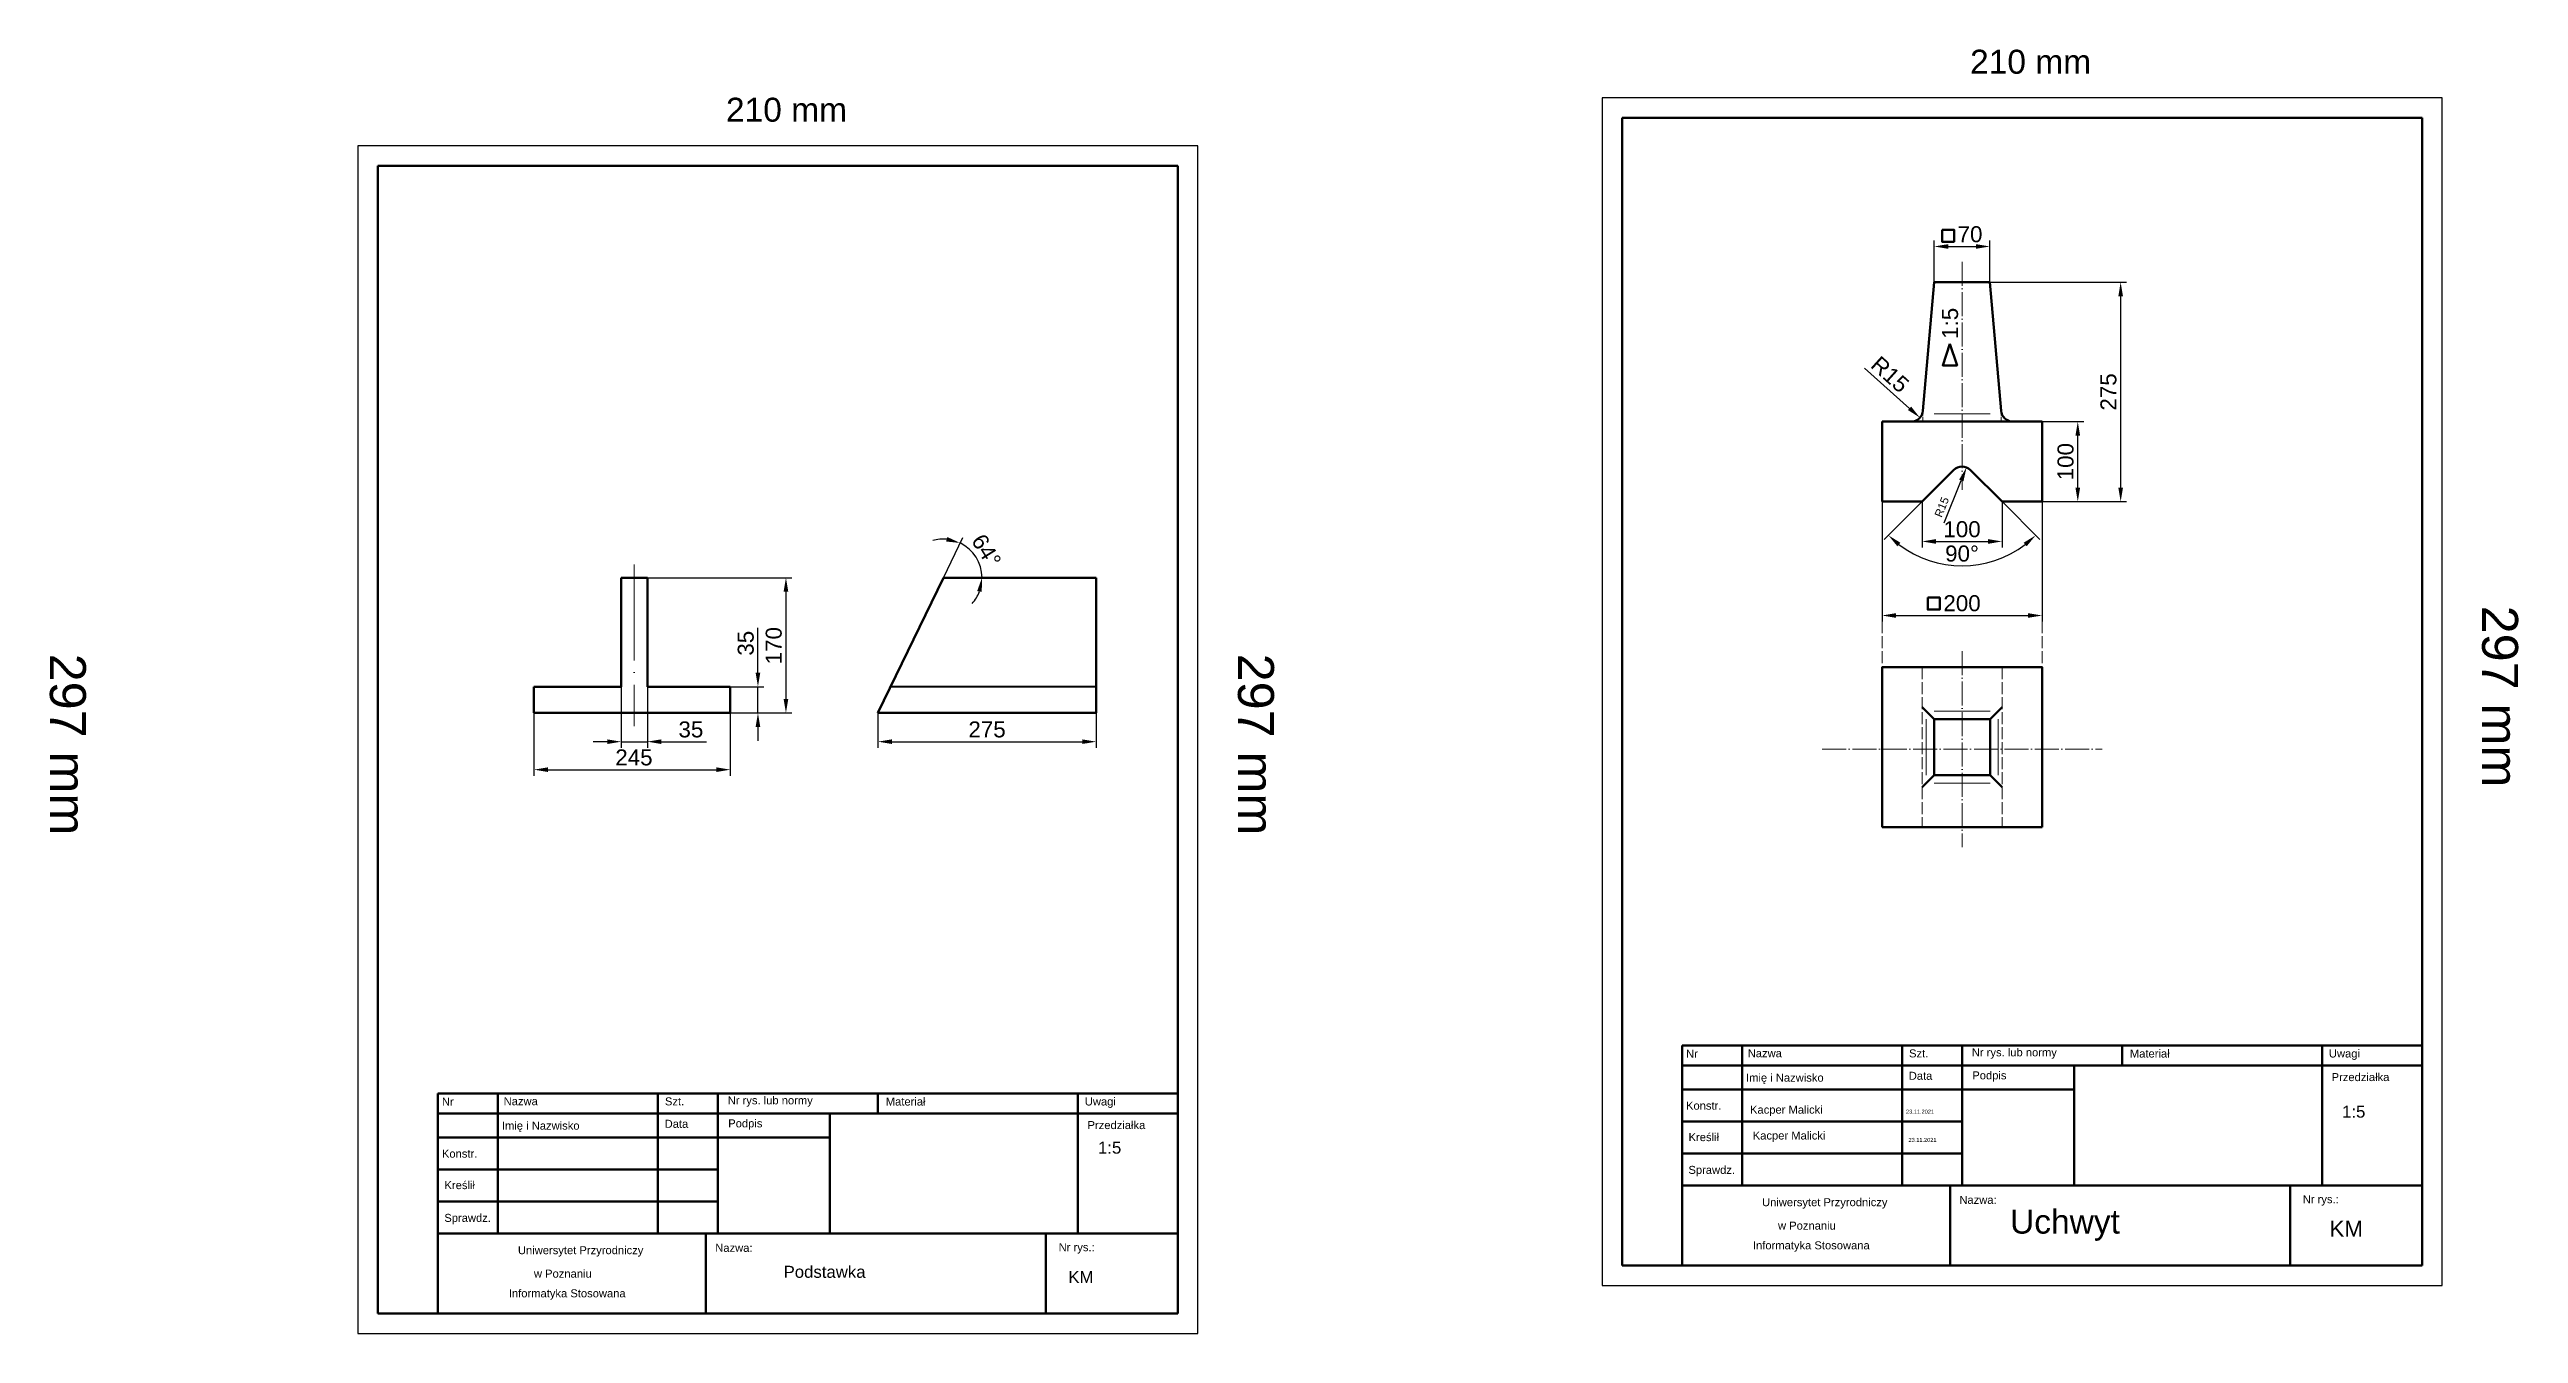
# Model space of a CAD drawing. Header units: millimetres. Extents: x 50 to 1505, y 45 to 808.
# Drawn here: x 888 to 1505, y 46 to 367 of the extents above; entities that cross this region are included whole.
import ezdxf

# ---------------------------------------------------------------- set-up
doc = ezdxf.new("R2010")
doc.units = ezdxf.units.MM
doc.linetypes.add('ACAD_ISO02W100', pattern=[15, 12, -3])
doc.linetypes.add('ACAD_ISO04W100', pattern=[30, 24, -3, 0, -3])
for name, color, linetype, lineweight in [('linia cienka', 7, 'Continuous', 18), ('linia gruba', 7, 'Continuous', 50), ('linia kreskowa', 7, 'ACAD_ISO02W100', 18), ('linia obramowania', 7, 'Continuous', 70), ('linia punktowa', 7, 'ACAD_ISO04W100', 18), ('wymiar cienka', 210, 'Continuous', 15), ('wymiar gruba', 210, 'Continuous', 50)]:
    doc.layers.add(name, color=color, linetype=linetype, lineweight=lineweight)
doc.styles.get("Standard").update_dxf_attribs({"font": 'arial.ttf'})
doc.dimstyles.new('ISO-25', dxfattribs={"dimtxt": 4, "dimasz": 3.5, "dimexe": 1.5, "dimexo": 0, "dimgap": 1, "dimtad": 1, "dimdec": 0, "dimtxsty": 'Standard', "dimcen": 2.5, "dimadec": 0, "dimazin": 0, "dimtfac": 1, "dimtdec": 0, "dimtmove": 0, "dimatfit": 3, "dimfxl": 1, "dimarcsym": 0})

# ---------------------------------------------------------------- blocks, each defined once
blk = doc.blocks.new('*D12')
at = {"layer": 'Defpoints', "color": 0, "transparency": 16777216}
for p in [(1009, 201.18), (1058.09, 201.18), (1058.09, 187)]:
    blk.add_point(p, dxfattribs=at)
at = {"layer": 'wymiar cienka', "color": 0, "lineweight": -2, "transparency": 16777216}
for p, q in [((1009, 201.18), (1009, 185.5)), ((1058.09, 201.18), (1058.09, 185.5)), ((1012.5, 187), (1054.59, 187))]:
    blk.add_line(p, q, dxfattribs=at)
at = {"layer": 'wymiar cienka', "color": 0, "transparency": 16777216}
for points in [[(1012.5, 187.58), (1012.5, 186.42), (1009, 187)], [(1054.59, 187.58), (1054.59, 186.42), (1058.09, 187)]]:
    blk.add_solid(points, dxfattribs=at)
at = {"layer": 'wymiar cienka', "color": 0, "transparency": 16777216, "insert": (1034, 190.04), "char_height": 4, "attachment_point": 5}
blk.add_mtext('245', dxfattribs=at)
blk = doc.blocks.new('*D13')
at = {"layer": 'Defpoints', "color": 0, "transparency": 16777216}
for p in [(1037.36, 235), (1058.09, 201.18), (1072, 201.18)]:
    blk.add_point(p, dxfattribs=at)
at = {"layer": 'wymiar cienka', "color": 0, "lineweight": -2, "transparency": 16777216}
for p, q in [((1037.36, 235), (1073.5, 235)), ((1072, 231.5), (1072, 204.68)), ((1058.09, 201.18), (1073.5, 201.18))]:
    blk.add_line(p, q, dxfattribs=at)
at = {"layer": 'wymiar cienka', "color": 0, "transparency": 16777216}
for points in [[(1071.42, 231.5), (1072.58, 231.5), (1072, 235)], [(1071.42, 204.68), (1072.58, 204.68), (1072, 201.18)]]:
    blk.add_solid(points, dxfattribs=at)
at = {"layer": 'wymiar cienka', "color": 0, "transparency": 16777216, "insert": (1068.96, 218), "char_height": 4, "attachment_point": 5, "rotation": 90}
blk.add_mtext('170', dxfattribs=at)
blk = doc.blocks.new('*D14')
at = {"layer": 'Defpoints', "color": 0, "transparency": 16777216}
for p in [(1058.09, 207.73), (1065, 207.73), (1058.09, 201.18)]:
    blk.add_point(p, dxfattribs=at)
at = {"layer": 'wymiar cienka', "color": 0, "lineweight": -2, "transparency": 16777216}
for p, q in [((1065, 211.23), (1065, 222.48)), ((1058.09, 207.73), (1066.5, 207.73)), ((1065, 201.18), (1065, 207.73)), ((1058.09, 201.18), (1066.5, 201.18)), ((1065, 197.68), (1065, 194.18))]:
    blk.add_line(p, q, dxfattribs=at)
at = {"layer": 'wymiar cienka', "color": 0, "transparency": 16777216}
for points in [[(1064.42, 211.23), (1065.58, 211.23), (1065, 207.73)], [(1064.42, 197.68), (1065.58, 197.68), (1065, 201.18)]]:
    blk.add_solid(points, dxfattribs=at)
at = {"layer": 'wymiar cienka', "color": 0, "transparency": 16777216, "insert": (1061.96, 218.61), "char_height": 4, "attachment_point": 5, "rotation": 90}
blk.add_mtext('35', dxfattribs=at)
blk = doc.blocks.new('*D15')
at = {"layer": 'Defpoints', "color": 0, "transparency": 16777216}
for p in [(1030.82, 207.73), (1037.36, 207.73), (1037.36, 194)]:
    blk.add_point(p, dxfattribs=at)
at = {"layer": 'wymiar cienka', "color": 0, "lineweight": -2, "transparency": 16777216}
for p, q in [((1030.82, 207.73), (1030.82, 192.5)), ((1037.36, 207.73), (1037.36, 192.5)), ((1027.32, 194), (1023.82, 194)), ((1030.82, 194), (1037.36, 194)), ((1040.86, 194), (1052.12, 194))]:
    blk.add_line(p, q, dxfattribs=at)
at = {"layer": 'wymiar cienka', "color": 0, "transparency": 16777216}
for points in [[(1027.32, 194.58), (1027.32, 193.42), (1030.82, 194)], [(1040.86, 194.58), (1040.86, 193.42), (1037.36, 194)]]:
    blk.add_solid(points, dxfattribs=at)
at = {"layer": 'wymiar cienka', "color": 0, "transparency": 16777216, "insert": (1048.24, 197.04), "char_height": 4, "attachment_point": 5}
blk.add_mtext('35', dxfattribs=at)
blk = doc.blocks.new('*D16')
at = {"layer": 'Defpoints', "color": 0, "transparency": 16777216}
for p in [(1095, 201.18), (1149.55, 201.18), (1149.55, 194)]:
    blk.add_point(p, dxfattribs=at)
at = {"layer": 'wymiar cienka', "color": 0, "lineweight": -2, "transparency": 16777216}
for p, q in [((1095, 201.18), (1095, 192.5)), ((1149.55, 201.18), (1149.55, 192.5)), ((1098.5, 194), (1146.05, 194))]:
    blk.add_line(p, q, dxfattribs=at)
at = {"layer": 'wymiar cienka', "color": 0, "transparency": 16777216}
for points in [[(1098.5, 194.58), (1098.5, 193.42), (1095, 194)], [(1146.05, 194.58), (1146.05, 193.42), (1149.55, 194)]]:
    blk.add_solid(points, dxfattribs=at)
at = {"layer": 'wymiar cienka', "color": 0, "transparency": 16777216, "insert": (1122.27, 197.04), "char_height": 4, "attachment_point": 5}
blk.add_mtext('275', dxfattribs=at)
blk = doc.blocks.new('*D17')
at = {"layer": 'Defpoints', "color": 0, "transparency": 16777216}
for p in [(1111.36, 235), (1111.36, 235), (1120.34, 238.52), (1149.55, 235), (1095, 201.18)]:
    blk.add_point(p, dxfattribs=at)
at = {"layer": 'wymiar cienka', "color": 0, "lineweight": -2, "transparency": 16777216}
blk.add_line((1111.36, 235), (1116.22, 245.03), dxfattribs=at)
for start, end in [(85.0847, 105.99039), (0, 64.17901), (318.18862, 339.09431)]:
    blk.add_arc((1111.36, 235), 9.65, start, end, dxfattribs=at)
at = {"layer": 'wymiar cienka', "color": 0, "transparency": 16777216}
for points in [[(1112.34, 245.17), (1112.04, 244.05), (1115.56, 243.68)], [(1119.8, 231.66), (1120.95, 231.45), (1121.01, 235)]]:
    blk.add_solid(points, dxfattribs=at)
at = {"layer": 'wymiar cienka', "color": 0, "transparency": 16777216, "insert": (1122.11, 241.74), "char_height": 4, "attachment_point": 5, "rotation": 302.0895}
blk.add_mtext('64°', dxfattribs=at)
blk = doc.blocks.new('*D18')
at = {"layer": 'Defpoints', "color": 0, "transparency": 16777216}
for p in [(1372.95, 308.87), (1386, 254.01), (1405.65, 254.01)]:
    blk.add_point(p, dxfattribs=at)
at = {"layer": 'wymiar cienka', "color": 0, "lineweight": -2, "transparency": 16777216}
for p, q in [((1372.95, 308.87), (1407.15, 308.87)), ((1405.65, 305.37), (1405.65, 257.51)), ((1386, 254.01), (1407.15, 254.01))]:
    blk.add_line(p, q, dxfattribs=at)
at = {"layer": 'wymiar cienka', "color": 0, "transparency": 16777216}
for points in [[(1405.07, 305.37), (1406.24, 305.37), (1405.65, 308.87)], [(1405.07, 257.51), (1406.24, 257.51), (1405.65, 254.01)]]:
    blk.add_solid(points, dxfattribs=at)
at = {"layer": 'wymiar cienka', "color": 0, "transparency": 16777216, "insert": (1402.61, 281.44), "char_height": 4, "attachment_point": 5, "rotation": 90}
blk.add_mtext('275', dxfattribs=at)
blk = doc.blocks.new('*D20')
at = {"layer": 'Defpoints', "color": 0, "transparency": 16777216}
for p in [(1356, 254.01), (1376, 254.01), (1376, 244.06)]:
    blk.add_point(p, dxfattribs=at)
at = {"layer": 'wymiar cienka', "color": 0, "lineweight": -2, "transparency": 16777216}
for p, q in [((1356, 254.01), (1356, 242.56)), ((1376, 254.01), (1376, 242.56)), ((1359.5, 244.06), (1372.5, 244.06))]:
    blk.add_line(p, q, dxfattribs=at)
at = {"layer": 'wymiar cienka', "color": 0, "transparency": 16777216}
for points in [[(1359.5, 244.64), (1359.5, 243.47), (1356, 244.06)], [(1372.5, 244.64), (1372.5, 243.47), (1376, 244.06)]]:
    blk.add_solid(points, dxfattribs=at)
at = {"layer": 'wymiar cienka', "color": 0, "transparency": 16777216, "insert": (1366, 247.1), "char_height": 4, "attachment_point": 5}
blk.add_mtext('100', dxfattribs=at)
blk = doc.blocks.new('*D21')
at = {"layer": 'Defpoints', "color": 0, "transparency": 16777216}
for p in [(1363.88, 261.89), (1368.12, 261.89), (1356, 254.01), (1376, 254.01), (1359.26, 238.85)]:
    blk.add_point(p, dxfattribs=at)
at = {"layer": 'wymiar cienka', "color": 0, "lineweight": -2, "transparency": 16777216}
for p, q in [((1356, 254.01), (1346.52, 244.53)), ((1376, 254.01), (1385.48, 244.53))]:
    blk.add_line(p, q, dxfattribs=at)
blk.add_arc((1366, 264.01), 26.04, 232.70621, 307.29379, dxfattribs=at)
at = {"layer": 'wymiar cienka', "color": 0, "transparency": 16777216}
for points in [[(1349.84, 242.85), (1350.6, 243.73), (1347.59, 245.59)], [(1381.4, 243.73), (1382.16, 242.85), (1384.41, 245.59)]]:
    blk.add_solid(points, dxfattribs=at)
at = {"layer": 'wymiar cienka', "color": 0, "transparency": 16777216, "insert": (1366, 241.01), "char_height": 4, "attachment_point": 5}
blk.add_mtext('90°', dxfattribs=at)
blk = doc.blocks.new('*D22')
at = {"layer": 'Defpoints', "color": 0, "transparency": 16777216}
for p in [(1346, 254.01), (1386, 254.01), (1386, 225.54)]:
    blk.add_point(p, dxfattribs=at)
at = {"layer": 'wymiar cienka', "color": 0, "lineweight": -2, "transparency": 16777216}
for p, q in [((1346, 254.01), (1346, 224.04)), ((1386, 254.01), (1386, 224.04)), ((1349.5, 225.54), (1382.5, 225.54))]:
    blk.add_line(p, q, dxfattribs=at)
at = {"layer": 'wymiar cienka', "color": 0, "transparency": 16777216}
for points in [[(1349.5, 226.13), (1349.5, 224.96), (1346, 225.54)], [(1382.5, 226.13), (1382.5, 224.96), (1386, 225.54)]]:
    blk.add_solid(points, dxfattribs=at)
at = {"layer": 'wymiar cienka', "color": 0, "transparency": 16777216, "insert": (1366, 228.59), "char_height": 4, "attachment_point": 5}
blk.add_mtext('200', dxfattribs=at)
blk = doc.blocks.new('*D23')
at = {"layer": 'Defpoints', "color": 0, "transparency": 16777216}
for p in [(1386, 274.01), (1394.93, 274.01), (1386, 254.01)]:
    blk.add_point(p, dxfattribs=at)
at = {"layer": 'wymiar cienka', "color": 0, "lineweight": -2, "transparency": 16777216}
for p, q in [((1386, 274.01), (1396.43, 274.01)), ((1394.93, 257.51), (1394.93, 270.51)), ((1386, 254.01), (1396.43, 254.01))]:
    blk.add_line(p, q, dxfattribs=at)
at = {"layer": 'wymiar cienka', "color": 0, "transparency": 16777216}
for points in [[(1394.35, 270.51), (1395.51, 270.51), (1394.93, 274.01)], [(1394.35, 257.51), (1395.51, 257.51), (1394.93, 254.01)]]:
    blk.add_solid(points, dxfattribs=at)
at = {"layer": 'wymiar cienka', "color": 0, "transparency": 16777216, "insert": (1391.89, 264.01), "char_height": 4, "attachment_point": 5, "rotation": 90}
blk.add_mtext('100', dxfattribs=at)
blk = doc.blocks.new('*D24')
at = {"layer": 'Defpoints', "color": 0, "transparency": 16777216}
for p in [(1372.95, 317.81), (1359.05, 308.87), (1372.95, 308.87)]:
    blk.add_point(p, dxfattribs=at)
at = {"layer": 'wymiar cienka', "color": 0, "lineweight": -2, "transparency": 16777216}
for p, q in [((1359.05, 308.87), (1359.05, 319.31)), ((1362.55, 317.81), (1369.45, 317.81)), ((1372.95, 308.87), (1372.95, 319.31))]:
    blk.add_line(p, q, dxfattribs=at)
at = {"layer": 'wymiar cienka', "color": 0, "transparency": 16777216}
for points in [[(1362.55, 318.39), (1362.55, 317.23), (1359.05, 317.81)], [(1369.45, 318.39), (1369.45, 317.23), (1372.95, 317.81)]]:
    blk.add_solid(points, dxfattribs=at)
at = {"layer": 'wymiar cienka', "color": 0, "transparency": 16777216, "insert": (1368, 320.85), "char_height": 4, "attachment_point": 5}
blk.add_mtext('70', dxfattribs=at)
blk = doc.blocks.new('*D58')
at = {"layer": 'Defpoints', "color": 0, "transparency": 16777216}
for p in [(1353.25, 277.01), (1355.48, 275)]:
    blk.add_point(p, dxfattribs=at)
at = {"layer": 'wymiar cienka', "color": 0, "lineweight": -2, "transparency": 16777216}
blk.add_line((1341.65, 287.42), (1352.88, 277.34), dxfattribs=at)
at = {"layer": 'wymiar cienka', "color": 0, "transparency": 16777216}
blk.add_solid([(1353.27, 277.78), (1352.49, 276.91), (1355.48, 275)], dxfattribs=at)
at = {"layer": 'wymiar cienka', "color": 0, "transparency": 16777216, "insert": (1348, 285.81), "char_height": 4, "attachment_point": 5, "rotation": 318.08108}
blk.add_mtext('R15', dxfattribs=at)
blk = doc.blocks.new('*D59')
at = {"layer": 'Defpoints', "color": 0, "transparency": 16777216}
for p in [(1366, 259.76), (1367.12, 262.55)]:
    blk.add_point(p, dxfattribs=at)
at = {"layer": 'wymiar cienka', "color": 0, "lineweight": -2, "transparency": 16777216}
blk.add_line((1361.54, 248.75), (1365.81, 259.3), dxfattribs=at)
at = {"layer": 'wymiar cienka', "color": 0, "transparency": 16777216}
blk.add_solid([(1365.27, 259.52), (1366.35, 259.08), (1367.12, 262.55)], dxfattribs=at)
at = {"layer": 'wymiar cienka', "color": 0, "transparency": 16777216, "insert": (1360.94, 252.65), "char_height": 2, "attachment_point": 5, "rotation": 67.97996}
blk.add_mtext('R15', dxfattribs=at)

msp = doc.modelspace()

# ---------------------------------------------------------------- linework, layer by layer
for p, q in [((1486, 355), (1276, 355)), ((1276, 355), (1276, 58)), ((1486, 348), (1486, 355)), ((1486, 58), (1486, 348)), ((1175, 343), (965, 343)), ((965, 343), (965, 46)), ((1175, 336), (1175, 343)), ((1175, 46), (1175, 336)), ((1276, 58), (1486, 58)), ((965, 46), (1175, 46))]:
    msp.add_line(p, q)
at = {"layer": 'linia cienka'}
for p, q in [((1372.95, 308.87), (1359.05, 308.87)), ((1346, 274.01), (1386, 274.01)), ((1346, 274.01), (1346, 254.01)), ((1346, 274.01), (1356, 274.01)), ((1356, 274.01), (1356, 274.01)), ((1359, 276), (1373, 276)), ((1386, 274.01), (1376, 274.01)), ((1386, 274.01), (1386, 254.01)), ((1356, 254.01), (1363.88, 261.89)), ((1376, 254.01), (1368.12, 261.89)), ((1346, 254.01), (1351, 254.01)), ((1351, 254.01), (1356, 254.01)), ((1381, 254.01), (1376, 254.01)), ((1386, 254.01), (1381, 254.01)), ((1357, 199.61), (1357, 185.61)), ((1359, 201.61), (1373, 201.61)), ((1375, 185.61), (1375, 199.61)), ((1359, 183.61), (1373, 183.61)), ((1311, 118), (1351, 118)), ((1351, 118), (1366, 118)), ((1366, 118), (1406, 118)), ((1481, 118), (1456, 118)), ((1481, 118), (1481, 113)), ((1311, 113), (1311, 113)), ((1311, 113), (1311, 83)), ((1406, 113), (1394, 113)), ((1394, 113), (1406, 113)), ((1481, 113), (1481, 113)), ((1000, 106), (1040, 106)), ((1040, 106), (1055, 106)), ((1055, 106), (1095, 106)), ((1170, 106), (1145, 106)), ((1170, 106), (1170, 101)), ((1296, 99), (1296, 107)), ((1000, 101), (1000, 101)), ((1000, 101), (1000, 71)), ((1095, 101), (1083, 101)), ((1083, 101), (1095, 101)), ((1170, 101), (1170, 101)), ((1296, 91), (1296, 99)), ((985, 87), (985, 95)), ((985, 79), (985, 87)), ((1296, 83), (1296, 91)), ((1296, 63), (1296, 83)), ((1366, 83), (1363, 83)), ((1456, 83), (1448, 83)), ((985, 71), (985, 79)), ((985, 51), (985, 71)), ((1055, 71), (1052, 71)), ((1145, 71), (1137, 71)), ((1481, 63), (1296, 63)), ((1296, 63), (1296, 63)), ((1296, 63), (1296, 63)), ((1170, 51), (985, 51)), ((985, 51), (985, 51)), ((985, 51), (985, 51))]:
    msp.add_line(p, q, dxfattribs=at)
msp.add_arc((1366, 259.76), 3, 45, 135, dxfattribs=at)
at = {"layer": 'linia gruba'}
for p, q in [((1356.24, 276.75), (1359.05, 308.87)), ((1359.05, 308.87), (1372.95, 308.87)), ((1372.95, 308.87), (1375.76, 276.75)), ((1353.25, 274.01), (1346, 274.01)), ((1346, 274.01), (1346, 254.01)), ((1353.25, 274.01), (1380, 274.01)), ((1378.75, 274.01), (1386, 274.01)), ((1386, 274.01), (1386, 254.01)), ((1356, 254.01), (1363.88, 261.89)), ((1376, 254.01), (1368.12, 261.89)), ((1346, 254.01), (1356, 254.01)), ((1386, 254.01), (1376, 254.01)), ((1030.82, 235), (1030.82, 207.73)), ((1037.36, 235), (1030.82, 235)), ((1037.36, 207.73), (1037.36, 235)), ((1111.36, 235), (1095, 201.18)), ((1149.55, 235), (1111.36, 235)), ((1149.55, 201.18), (1149.55, 235)), ((1346, 212.61), (1386, 212.61)), ((1346, 172.61), (1346, 212.61)), ((1386, 212.61), (1386, 172.61)), ((1030.82, 207.73), (1009, 207.73)), ((1009, 207.73), (1009, 201.18)), ((1058.09, 207.73), (1037.36, 207.73)), ((1058.09, 201.18), (1058.09, 207.73)), ((1149.55, 207.73), (1098.19, 207.77)), ((1009, 201.18), (1058.09, 201.18)), ((1095, 201.18), (1149.55, 201.18)), ((1359, 199.61), (1356, 202.61)), ((1373, 199.61), (1359, 199.61)), ((1359, 199.61), (1359, 185.61)), ((1373, 199.61), (1376, 202.61)), ((1373, 199.61), (1373, 185.61)), ((1359, 185.61), (1356, 182.61)), ((1359, 185.61), (1373, 185.61)), ((1373, 185.61), (1376, 182.61)), ((1386, 172.61), (1346, 172.61)), ((1296, 63), (1296, 118)), ((1296, 118), (1481, 118)), ((1311, 83), (1311, 118)), ((1351, 118), (1351, 83)), ((1366, 118), (1366, 83)), ((1406, 113), (1406, 118)), ((1456, 118), (1456, 83)), ((1481, 113), (1296, 113)), ((1296, 113), (1311, 113)), ((1394, 113), (1394, 83)), ((985, 51), (985, 106)), ((985, 106), (1170, 106)), ((1000, 71), (1000, 106)), ((1040, 106), (1040, 71)), ((1055, 106), (1055, 71)), ((1095, 101), (1095, 106)), ((1145, 106), (1145, 71)), ((1296, 107), (1366, 107)), ((1366, 107), (1394, 107)), ((1170, 101), (985, 101)), ((985, 101), (1000, 101)), ((1083, 101), (1083, 71)), ((1296, 99), (1366, 99)), ((985, 95), (1055, 95)), ((1055, 95), (1083, 95)), ((985, 87), (1055, 87)), ((1296, 91), (1366, 91)), ((1296, 83), (1481, 83)), ((1363, 83), (1363, 63)), ((1448, 83), (1448, 63)), ((985, 79), (1055, 79)), ((985, 71), (1170, 71)), ((1052, 71), (1052, 51)), ((1137, 71), (1137, 51))]:
    msp.add_line(p, q, dxfattribs=at)
for centre, start, end in [((1353.25, 277.01), 270, 355), ((1378.75, 277.01), 185, 270), ((1366, 259.76), 45, 135)]:
    msp.add_arc(centre, 3, start, end, dxfattribs=at)
at = {"layer": 'linia kreskowa', "ltscale": 0.1}
for p, q in [((1356.24, 276.75), (1356.24, 273.99)), ((1375.76, 276.75), (1375.76, 273.99))]:
    msp.add_line(p, q, dxfattribs=at)
at = {"layer": 'linia kreskowa', "ltscale": 0.25}
for p, q in [((1346, 231.62), (1346, 254.01)), ((1386, 231.62), (1386, 254.01)), ((1346, 231.62), (1346, 195.61)), ((1386, 231.62), (1386, 196.61)), ((1356, 212.61), (1356, 172.61)), ((1376, 212.61), (1376, 172.61))]:
    msp.add_line(p, q, dxfattribs=at)
at = {"layer": 'linia obramowania'}
for p, q in [((1481, 350), (1281, 350)), ((1281, 350), (1281, 63)), ((1481, 63), (1481, 350)), ((1170, 338), (970, 338)), ((970, 338), (970, 51)), ((1170, 51), (1170, 338)), ((1281, 63), (1481, 63)), ((970, 51), (1170, 51))]:
    msp.add_line(p, q, dxfattribs=at)
at = {"layer": 'linia punktowa', "ltscale": 0.25}
for p, q in [((1366, 314), (1366, 257)), ((1366, 216.61), (1366, 167.61)), ((1331, 192.11), (1401, 192.11))]:
    msp.add_line(p, q, dxfattribs=at)
at = {"layer": 'linia punktowa'}
msp.add_line((1034.09, 238.27), (1034.09, 197.91), dxfattribs=at)
at = {"layer": 'wymiar gruba'}
for points in [[(1361, 322), (1364, 322), (1364, 319), (1361, 319)], [(1357.42, 230.04), (1360.42, 230.04), (1360.42, 227.04), (1357.42, 227.04)]]:
    msp.add_lwpolyline(points, close=True, dxfattribs=at)
msp.add_lwpolyline([(1362.97, 293.5), (1361.16, 288.09), (1364.77, 288.09), (1362.97, 293.5)], dxfattribs=at)

# ---------------------------------------------------------------- texts
at = {"layer": 'linia cienka'}
for s, height, p in [('210 mm', 6, (1368, 361)), ('210 mm', 6, (1057, 349)), ('Nr rys. lub normy', 2, (1368.44, 115.33)), ('Nr', 2, (1297, 115)), ('Nazwa', 2, (1312.43, 115.11)), ('Szt.', 2, (1352.75, 115.06)), ('Data', 2, (1352.68, 109.46)), ('Podpis', 2, (1368.57, 109.57)), ('Materiał', 2, (1407.96, 115.03)), ('Uwagi', 2, (1457.71, 115.04)), ('Przedziałka', 2, (1458.39, 109.14)), ('Nr', 2, (986, 103)), ('Nazwa', 2, (1001.43, 103.11)), ('Szt.', 2, (1041.75, 103.06)), ('Nr rys. lub normy', 2, (1057.44, 103.33)), ('Materiał', 2, (1096.96, 103.03)), ('Uwagi', 2, (1146.71, 103.04)), ('Imię i Nazwisko', 2, (1312, 109)), ('Imię i Nazwisko', 2, (1001, 97)), ('Data', 2, (1041.68, 97.46)), ('Podpis', 2, (1057.57, 97.57)), ('Przedziałka', 2, (1147.39, 97.14)), ('Konstr.', 2, (1297, 102)), ('Kacper Malicki', 2, (1313, 101)), ('23.11.2021', 1, (1352, 101)), ('1:5', 3, (1461, 100)), ('1:5', 3, (1150, 91)), ('Kreślił', 2, (1297.64, 94.13)), ('Kacper Malicki', 2, (1313.68, 94.53)), ('23.11.2021', 1, (1352.62, 93.94)), ('Konstr.', 2, (986, 90)), ('Sprawdz.', 2, (1297.6, 85.94)), ('Kreślił', 2, (986.64, 82.13)), ('Nazwa:', 2, (1365.33, 78.45)), ('Nr rys.:', 2, (1451.17, 78.61)), ('Sprawdz.', 2, (986.6, 73.94)), ('Uniwersytet Przyrodniczy', 2, (1316, 77.86)), ('w Poznaniu', 2, (1320, 72)), ('Uchwyt', 6, (1378, 71)), ('KM', 4, (1457.85, 70.22)), ('Uniwersytet Przyrodniczy', 2, (1005, 65.86)), ('Nazwa:', 2, (1054.33, 66.45)), ('Nr rys.:', 2, (1140.17, 66.61)), ('Informatyka Stosowana', 2, (1313.73, 67.08)), ('w Poznaniu', 2, (1009, 60)), ('Podstawka', 3, (1071.41, 59.95)), ('Informatyka Stosowana', 2, (1002.73, 55.08)), ('KM', 3, (1142.59, 58.66))]:
    msp.add_text(s, height=height, dxfattribs=at).set_placement(p)
for p in [(1496, 228), (888, 216), (1185, 216)]:
    msp.add_text('297 mm', height=9, rotation=270, dxfattribs=at).set_placement(p)
at = {"layer": 'wymiar cienka'}
msp.add_text('1:5', height=4, rotation=90, dxfattribs=at).set_placement((1365, 294.71))

# ---------------------------------------------------------------- dimensions: what is measured, and where the dimension line sits
for base, p1, p2, text, picture, middle in [((1372.95, 317.81), (1359.05, 308.87), (1372.95, 308.87), '70', '*D24', (1368, 317.81)), ((1376, 244.06), (1356, 254.01), (1376, 254.01), '100', '*D20', (1366, 244.06)), ((1058.09, 187), (1009, 201.18), (1058.09, 201.18), '245', '*D12', (1034, 187))]:
    dim = msp.add_linear_dim(base=base, p1=p1, p2=p2, text=text, dimstyle='ISO-25', dxfattribs=at)
    dim.commit()
    dim.dimension.update_dxf_attribs({"geometry": picture, "text_midpoint": middle, "dimtype": 160})
for base, p1, p2, text, picture, middle in [((1405.65, 254.01), (1372.95, 308.87), (1386, 254.01), '275', '*D18', (1405.65, 281.44)), ((1072, 201.18), (1037.36, 235), (1058.09, 201.18), '170', '*D13', (1072, 218))]:
    dim = msp.add_linear_dim(base=base, p1=p1, p2=p2, angle=90, text=text, dimstyle='ISO-25', dxfattribs=at)
    dim.commit()
    dim.dimension.update_dxf_attribs({"geometry": picture, "text_midpoint": middle, "dimtype": 160})
dim = msp.add_radius_dim(center=(1353.25, 277.01), mpoint=(1355.48, 275), text='R15', dimstyle='ISO-25', dxfattribs=at)
dim.commit()
dim.dimension.update_dxf_attribs({"geometry": '*D58', "text_midpoint": (1345.96, 283.55), "dimtype": 164})
for base, p1, p2, text, picture, middle in [((1394.93, 274.01), (1386, 254.01), (1386, 274.01), '100', '*D23', (1391.89, 264.01)), ((1065, 207.73), (1058.09, 201.18), (1058.09, 207.73), '35', '*D14', (1061.96, 218.61))]:
    dim = msp.add_linear_dim(base=base, p1=p1, p2=p2, angle=90, text=text, dimstyle='ISO-25', dxfattribs=at)
    dim.commit()
    dim.dimension.update_dxf_attribs({"geometry": picture, "text_midpoint": middle})
dim = msp.add_angular_dim_2l(base=(1359.26, 238.85), line1=((1376, 254.01), (1368.12, 261.89)), line2=((1356, 254.01), (1363.88, 261.89)), dimstyle='ISO-25', dxfattribs=at)
dim.commit()
dim.dimension.update_dxf_attribs({"geometry": '*D21', "text_midpoint": (1366, 237.97), "dimtype": 162})
dim = msp.add_radius_dim(center=(1366, 259.76), mpoint=(1367.12, 262.55), text='R15', dimstyle='ISO-25', override={"dimtxt": 2}, dxfattribs=at)
dim.commit()
dim.dimension.update_dxf_attribs({"geometry": '*D59', "text_midpoint": (1362.82, 251.9), "dimtype": 164})
for base, p1, p2, text, picture, middle in [((1386, 225.54), (1346, 254.01), (1386, 254.01), '200', '*D22', (1366, 228.59)), ((1037.36, 194), (1030.82, 207.73), (1037.36, 207.73), '35', '*D15', (1048.24, 197.04)), ((1149.55, 194), (1095, 201.18), (1149.55, 201.18), '275', '*D16', (1122.27, 197.04))]:
    dim = msp.add_linear_dim(base=base, p1=p1, p2=p2, text=text, dimstyle='ISO-25', dxfattribs=at)
    dim.commit()
    dim.dimension.update_dxf_attribs({"geometry": picture, "text_midpoint": middle})
dim = msp.add_angular_dim_2l(base=(1120.34, 238.52), line1=((1111.36, 235), (1095, 201.18)), line2=((1149.55, 235), (1111.36, 235)), dimstyle='ISO-25', dxfattribs=at)
dim.commit()
dim.dimension.update_dxf_attribs({"geometry": '*D17', "text_midpoint": (1122.11, 241.74)})

doc.saveas('drawing.dxf')
